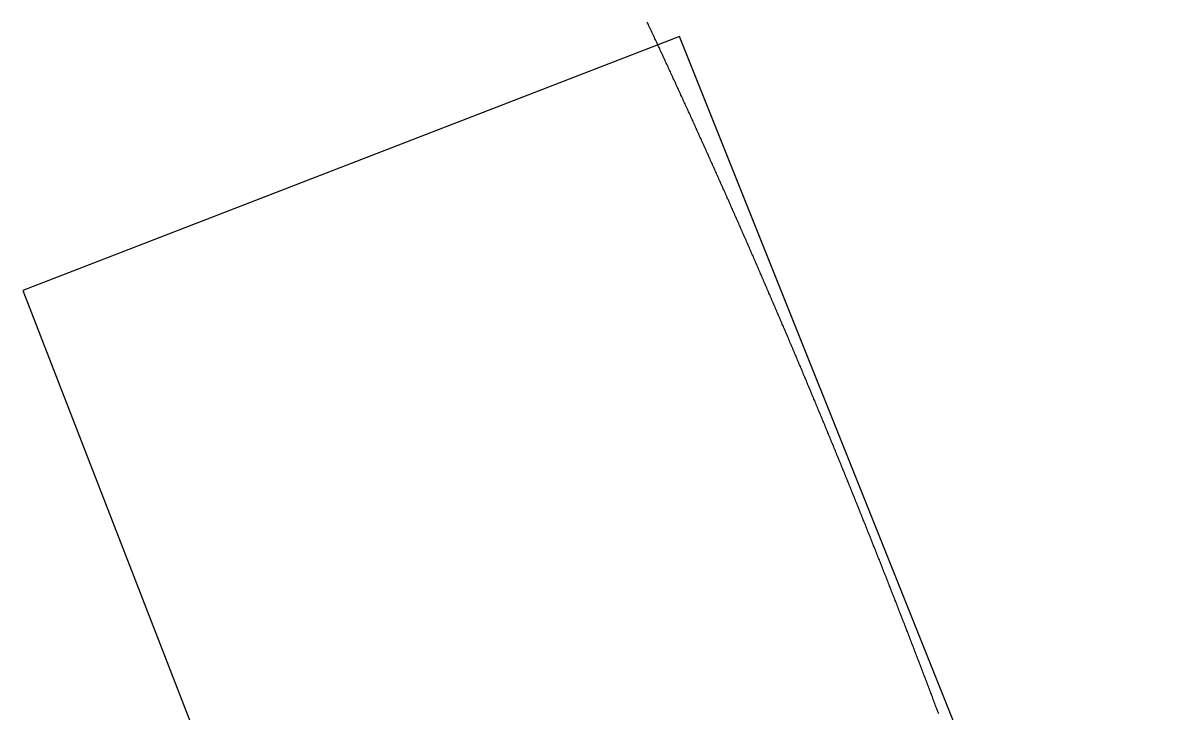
# Model space of a CAD drawing. Extents: x 6805096 to 46905100, y -25788412 to -58651.
# Drawn here: x 43174100 to 45510900, y -5812016 to -4392452 of the extents above; entities that cross this region are included whole.
import ezdxf

# ---------------------------------------------------------------- set-up
doc = ezdxf.new("R2010")
doc.units = 0

msp = doc.modelspace()

# ---------------------------------------------------------------- linework, layer by layer
at = {"layer": 'Layer 1'}
for p, q in [((44458155.915511, -4393765.452392), (44456927.103003, -4391138.64811)), ((44459384.317886, -4396392.382669), (44458155.915511, -4393765.452392)), ((44460612.310133, -4399019.438896), (44459384.317886, -4396392.382669)), ((44461839.892255, -4401646.621029), (44460612.310133, -4399019.438896)), ((44463067.064257, -4404273.929024), (44461839.892255, -4401646.621029)), ((44464293.826142, -4406901.362837), (44463067.064257, -4404273.929024)), ((44465520.177914, -4409528.922424), (44464293.826142, -4406901.362837)), ((44466746.119577, -4412156.607741), (44465520.177914, -4409528.922424)), ((44467971.651136, -4414784.418744), (44466746.119577, -4412156.607741)), ((44469196.772593, -4417412.35539), (44467971.651136, -4414784.418744)), ((44523200, -4420910), (43174100, -4943020)), ((44470421.483953, -4420040.417633), (44469196.772593, -4417412.35539)), ((44471645.785221, -4422668.605431), (44470421.483953, -4420040.417633)), ((44472869.676399, -4425296.918739), (44471645.785221, -4422668.605431)), ((44474093.157492, -4427925.357513), (44472869.676399, -4425296.918739)), ((44475316.228503, -4430553.92171), (44474093.157492, -4427925.357513)), ((44476538.889437, -4433182.611284), (44475316.228503, -4430553.92171)), ((44477761.140298, -4435811.426193), (44476538.889437, -4433182.611284)), ((44478982.981089, -4438440.366393), (44477761.140298, -4435811.426193)), ((44480204.411815, -4441069.431838), (44478982.981089, -4438440.366393)), ((45510900, -6890350), (44523200, -4420910)), ((44481425.432479, -4443698.622486), (44480204.411815, -4441069.431838)), ((44482646.043085, -4446327.938292), (44481425.432479, -4443698.622486)), ((44483866.243638, -4448957.379213), (44482646.043085, -4446327.938292)), ((44485086.03414, -4451586.945203), (44483866.243638, -4448957.379213)), ((44486305.414597, -4454216.636221), (44485086.03414, -4451586.945203)), ((44487524.385012, -4456846.45222), (44486305.414597, -4454216.636221)), ((44488742.945388, -4459476.393158), (44487524.385012, -4456846.45222)), ((44489961.095731, -4462106.458991), (44488742.945388, -4459476.393158)), ((44491178.836043, -4464736.649674), (44489961.095731, -4462106.458991)), ((44492396.166329, -4467366.965164), (44491178.836043, -4464736.649674)), ((44493613.086593, -4469997.405416), (44492396.166329, -4467366.965164)), ((44494829.596838, -4472627.970386), (44493613.086593, -4469997.405416)), ((44496045.697069, -4475258.660031), (44494829.596838, -4472627.970386)), ((44497261.387289, -4477889.474307), (44496045.697069, -4475258.660031)), ((44498476.667503, -4480520.413169), (44497261.387289, -4477889.474307)), ((44499691.537714, -4483151.476574), (44498476.667503, -4480520.413169)), ((44500905.997926, -4485782.664477), (44499691.537714, -4483151.476574)), ((44502120.048144, -4488413.976835), (44500905.997926, -4485782.664477)), ((44503333.68837, -4491045.413604), (44502120.048144, -4488413.976835)), ((44504546.91861, -4493676.974739), (44503333.68837, -4491045.413604)), ((44505759.738867, -4496308.660197), (44504546.91861, -4493676.974739)), ((44506972.149144, -4498940.469934), (44505759.738867, -4496308.660197)), ((44508184.149447, -4501572.403905), (44506972.149144, -4498940.469934)), ((44509395.739778, -4504204.462067), (44508184.149447, -4501572.403905)), ((44510606.920142, -4506836.644376), (44509395.739778, -4504204.462067)), ((44511817.690542, -4509468.950788), (44510606.920142, -4506836.644376)), ((44513028.050983, -4512101.381258), (44511817.690542, -4509468.950788)), ((44514238.001469, -4514733.935743), (44513028.050983, -4512101.381258)), ((44515447.542003, -4517366.6142), (44514238.001469, -4514733.935743)), ((44516656.67259, -4519999.416582), (44515447.542003, -4517366.6142)), ((44517865.393232, -4522632.342848), (44516656.67259, -4519999.416582)), ((44519073.703935, -4525265.392953), (44517865.393232, -4522632.342848)), ((44520281.604702, -4527898.566852), (44519073.703935, -4525265.392953)), ((44521489.095538, -4530531.864503), (44520281.604702, -4527898.566852)), ((44522696.176445, -4533165.28586), (44521489.095538, -4530531.864503)), ((44523902.847428, -4535798.830881), (44522696.176445, -4533165.28586)), ((44525109.108491, -4538432.49952), (44523902.847428, -4535798.830881)), ((44526314.959638, -4541066.291734), (44525109.108491, -4538432.49952)), ((44527520.400873, -4543700.207479), (44526314.959638, -4541066.291734)), ((44528725.4322, -4546334.246712), (44527520.400873, -4543700.207479)), ((44529930.053622, -4548968.409387), (44528725.4322, -4546334.246712)), ((44531134.265143, -4551602.695462), (44529930.053622, -4548968.409387)), ((44532338.066768, -4554237.104891), (44531134.265143, -4551602.695462)), ((44533541.458501, -4556871.637632), (44532338.066768, -4554237.104891)), ((44534744.440345, -4559506.293639), (44533541.458501, -4556871.637632)), ((44535947.012304, -4562141.07287), (44534744.440345, -4559506.293639)), ((44537149.174382, -4564775.97528), (44535947.012304, -4562141.07287)), ((44538350.926584, -4567411.000825), (44537149.174382, -4564775.97528)), ((44539552.268913, -4570046.149461), (44538350.926584, -4567411.000825)), ((44540753.201372, -4572681.421145), (44539552.268913, -4570046.149461)), ((44541953.723967, -4575316.815832), (44540753.201372, -4572681.421145)), ((44543153.8367, -4577952.333478), (44541953.723967, -4575316.815832)), ((44544353.539577, -4580587.974039), (44543153.8367, -4577952.333478)), ((44545552.8326, -4583223.737471), (44544353.539577, -4580587.974039)), ((44546751.715773, -4585859.623731), (44545552.8326, -4583223.737471)), ((44547950.189102, -4588495.632774), (44546751.715773, -4585859.623731)), ((44549148.252589, -4591131.764557), (44547950.189102, -4588495.632774)), ((44550345.906238, -4593768.019034), (44549148.252589, -4591131.764557)), ((44551543.150054, -4596404.396163), (44550345.906238, -4593768.019034)), ((44552739.98404, -4599040.8959), (44551543.150054, -4596404.396163)), ((44553936.4082, -4601677.5182), (44552739.98404, -4599040.8959)), ((44555132.422538, -4604314.263019), (44553936.4082, -4601677.5182)), ((44556328.027059, -4606951.130314), (44555132.422538, -4604314.263019)), ((44557523.221766, -4609588.12004), (44556328.027059, -4606951.130314)), ((44558718.006662, -4612225.232154), (44557523.221766, -4609588.12004)), ((44559912.381753, -4614862.466611), (44558718.006662, -4612225.232154)), ((44561106.347042, -4617499.823368), (44559912.381753, -4614862.466611)), ((44562299.902532, -4620137.30238), (44561106.347042, -4617499.823368)), ((44563493.048228, -4622774.903604), (44562299.902532, -4620137.30238)), ((44564685.784133, -4625412.626995), (44563493.048228, -4622774.903604)), ((44565878.110253, -4628050.47251), (44564685.784133, -4625412.626995)), ((44567070.026589, -4630688.440104), (44565878.110253, -4628050.47251)), ((44568261.533148, -4633326.529734), (44567070.026589, -4630688.440104)), ((44569452.629931, -4635964.741356), (44568261.533148, -4633326.529734)), ((44570643.316944, -4638603.074925), (44569452.629931, -4635964.741356)), ((44571833.59419, -4641241.530398), (44570643.316944, -4638603.074925)), ((44573023.461674, -4643880.107731), (44571833.59419, -4641241.530398)), ((44574212.919398, -4646518.80688), (44573023.461674, -4643880.107731)), ((44575401.967367, -4649157.6278), (44574212.919398, -4646518.80688)), ((44576590.605586, -4651796.570448), (44575401.967367, -4649157.6278)), ((44577778.834057, -4654435.634779), (44576590.605586, -4651796.570448)), ((44578966.652785, -4657074.820751), (44577778.834057, -4654435.634779)), ((44580154.061774, -4659714.128318), (44578966.652785, -4657074.820751)), ((44581341.061028, -4662353.557437), (44580154.061774, -4659714.128318)), ((44582527.65055, -4664993.108064), (44581341.061028, -4662353.557437)), ((44583713.830345, -4667632.780154), (44582527.65055, -4664993.108064)), ((44584899.600417, -4670272.573665), (44583713.830345, -4667632.780154)), ((44586084.960768, -4672912.488551), (44584899.600417, -4670272.573665)), ((44587269.911404, -4675552.52477), (44586084.960768, -4672912.488551)), ((44588454.452329, -4678192.682276), (44587269.911404, -4675552.52477)), ((44589638.583546, -4680832.961026), (44588454.452329, -4678192.682276)), ((44590822.305058, -4683473.360976), (44589638.583546, -4680832.961026)), ((44592005.616871, -4686113.882083), (44590822.305058, -4683473.360976)), ((44593188.518988, -4688754.524301), (44592005.616871, -4686113.882083)), ((44594371.011413, -4691395.287587), (44593188.518988, -4688754.524301)), ((44595553.09415, -4694036.171897), (44594371.011413, -4691395.287587)), ((44596734.767202, -4696677.177187), (44595553.09415, -4694036.171897)), ((44597916.030575, -4699318.303413), (44596734.767202, -4696677.177187)), ((44599096.884271, -4701959.550532), (44597916.030575, -4699318.303413)), ((44600277.328294, -4704600.918498), (44599096.884271, -4701959.550532)), ((44601457.36265, -4707242.407269), (44600277.328294, -4704600.918498)), ((44602636.98734, -4709884.0168), (44601457.36265, -4707242.407269)), ((44603816.20237, -4712525.747046), (44602636.98734, -4709884.0168)), ((44604995.007744, -4715167.597965), (44603816.20237, -4712525.747046)), ((44606173.403464, -4717809.569513), (44604995.007744, -4715167.597965)), ((44607351.389536, -4720451.661644), (44606173.403464, -4717809.569513)), ((44608528.965963, -4723093.874316), (44607351.389536, -4720451.661644)), ((44609706.132749, -4725736.207484), (44608528.965963, -4723093.874316)), ((44610882.889898, -4728378.661104), (44609706.132749, -4725736.207484)), ((44612059.237414, -4731021.235132), (44610882.889898, -4728378.661104)), ((44613235.175301, -4733663.929525), (44612059.237414, -4731021.235132)), ((44614410.703563, -4736306.744238), (44613235.175301, -4733663.929525)), ((44615585.822203, -4738949.679228), (44614410.703563, -4736306.744238)), ((44616760.531226, -4741592.734449), (44615585.822203, -4738949.679228)), ((44617934.830636, -4744235.909859), (44616760.531226, -4741592.734449)), ((44619108.720436, -4746879.205414), (44617934.830636, -4744235.909859)), ((44620282.200631, -4749522.621069), (44619108.720436, -4746879.205414)), ((44621455.271224, -4752166.15678), (44620282.200631, -4749522.621069)), ((44622627.932219, -4754809.812504), (44621455.271224, -4752166.15678)), ((44623800.183621, -4757453.588196), (44622627.932219, -4754809.812504)), ((44624972.025433, -4760097.483813), (44623800.183621, -4757453.588196)), ((44626143.457659, -4762741.49931), (44624972.025433, -4760097.483813)), ((44627314.480303, -4765385.634644), (44626143.457659, -4762741.49931)), ((44628485.093369, -4768029.88977), (44627314.480303, -4765385.634644)), ((44629655.29686, -4770674.264645), (44628485.093369, -4768029.88977)), ((44630825.090782, -4773318.759224), (44629655.29686, -4770674.264645)), ((44631994.475138, -4775963.373464), (44630825.090782, -4773318.759224)), ((44633163.449931, -4778608.107321), (44631994.475138, -4775963.373464)), ((44634332.015166, -4781252.96075), (44633163.449931, -4778608.107321)), ((44635500.170846, -4783897.933708), (44634332.015166, -4781252.96075)), ((44636667.916976, -4786543.02615), (44635500.170846, -4783897.933708)), ((44637835.253559, -4789188.238033), (44636667.916976, -4786543.02615)), ((44639002.1806, -4791833.569313), (44637835.253559, -4789188.238033)), ((44640168.698102, -4794479.019946), (44639002.1806, -4791833.569313)), ((44641334.806069, -4797124.589887), (44640168.698102, -4794479.019946)), ((44642500.504505, -4799770.279093), (44641334.806069, -4797124.589887)), ((44643665.793415, -4802416.08752), (44642500.504505, -4799770.279093)), ((44644830.672802, -4805062.015123), (44643665.793415, -4802416.08752)), ((44645995.142669, -4807708.06186), (44644830.672802, -4805062.015123)), ((44647159.203021, -4810354.227685), (44645995.142669, -4807708.06186)), ((44648322.853863, -4813000.512555), (44647159.203021, -4810354.227685)), ((44649486.095197, -4815646.916426), (44648322.853863, -4813000.512555)), ((44650648.927027, -4818293.439253), (44649486.095197, -4815646.916426)), ((44651811.349358, -4820940.080994), (44650648.927027, -4818293.439253)), ((44652973.362194, -4823586.841604), (44651811.349358, -4820940.080994)), ((44654134.965539, -4826233.721038), (44652973.362194, -4823586.841604)), ((44655296.159395, -4828880.719253), (44654134.965539, -4826233.721038)), ((44656456.943768, -4831527.836206), (44655296.159395, -4828880.719253)), ((44657617.318662, -4834175.071851), (44656456.943768, -4831527.836206)), ((44658777.284079, -4836822.426146), (44657617.318662, -4834175.071851)), ((44659936.840025, -4839469.899045), (44658777.284079, -4836822.426146)), ((44661095.986503, -4842117.490505), (44659936.840025, -4839469.899045)), ((44662254.723517, -4844765.200483), (44661095.986503, -4842117.490505)), ((44663413.05107, -4847413.028933), (44662254.723517, -4844765.200483)), ((44664570.969168, -4850060.975813), (44663413.05107, -4847413.028933)), ((44665728.477813, -4852709.041078), (44664570.969168, -4850060.975813)), ((44666885.57701, -4855357.224684), (44665728.477813, -4852709.041078)), ((44668042.266763, -4858005.526587), (44666885.57701, -4855357.224684)), ((44669198.547076, -4860653.946743), (44668042.266763, -4858005.526587)), ((44670354.417952, -4863302.485108), (44669198.547076, -4860653.946743)), ((44671509.879395, -4865951.141639), (44670354.417952, -4863302.485108)), ((44672664.93141, -4868599.91629), (44671509.879395, -4865951.141639)), ((44673819.574, -4871248.809019), (44672664.93141, -4868599.91629)), ((44674973.807169, -4873897.819782), (44673819.574, -4871248.809019)), ((44676127.630922, -4876546.948533), (44674973.807169, -4873897.819782)), ((44677281.045262, -4879196.19523), (44676127.630922, -4876546.948533)), ((44678434.050192, -4881845.559828), (44677281.045262, -4879196.19523)), ((44679586.645718, -4884495.042283), (44678434.050192, -4881845.559828)), ((44680738.831843, -4887144.642552), (44679586.645718, -4884495.042283)), ((44681890.60857, -4889794.36059), (44680738.831843, -4887144.642552)), ((44683041.975905, -4892444.196354), (44681890.60857, -4889794.36059)), ((44684192.93385, -4895094.149799), (44683041.975905, -4892444.196354)), ((44685343.482409, -4897744.220881), (44684192.93385, -4895094.149799)), ((44686493.621588, -4900394.409557), (44685343.482409, -4897744.220881)), ((44687643.351388, -4903044.715782), (44686493.621588, -4900394.409557)), ((44688792.671816, -4905695.139512), (44687643.351388, -4903044.715782)), ((44689941.582873, -4908345.680705), (44688792.671816, -4905695.139512)), ((44691090.084565, -4910996.339314), (44689941.582873, -4908345.680705)), ((44692238.176895, -4913647.115297), (44691090.084565, -4910996.339314)), ((44693385.859868, -4916298.00861), (44692238.176895, -4913647.115297)), ((44694533.133486, -4918949.019208), (44693385.859868, -4916298.00861)), ((44695679.997754, -4921600.147048), (44694533.133486, -4918949.019208)), ((44696826.452677, -4924251.392085), (44695679.997754, -4921600.147048)), ((44697972.498257, -4926902.754276), (44696826.452677, -4924251.392085)), ((44699118.134499, -4929554.233577), (44697972.498257, -4926902.754276)), ((44700263.361407, -4932205.829943), (44699118.134499, -4929554.233577)), ((43174100, -4943020), (44128100, -7401170)), ((44701408.178985, -4934857.543331), (44700263.361407, -4932205.829943)), ((44702552.587236, -4937509.373697), (44701408.178985, -4934857.543331)), ((44703696.586165, -4940161.320996), (44702552.587236, -4937509.373697)), ((44704840.175775, -4942813.385185), (44703696.586165, -4940161.320996)), ((44705983.356071, -4945465.56622), (44704840.175775, -4942813.385185)), ((44707126.127056, -4948117.864057), (44705983.356071, -4945465.56622)), ((44708268.488734, -4950770.278651), (44707126.127056, -4948117.864057)), ((44709410.44111, -4953422.809959), (44708268.488734, -4950770.278651)), ((44710551.984187, -4956075.457937), (44709410.44111, -4953422.809959)), ((44711693.117968, -4958728.222541), (44710551.984187, -4956075.457937)), ((44712833.842459, -4961381.103726), (44711693.117968, -4958728.222541)), ((44713974.157663, -4964034.10145), (44712833.842459, -4961381.103726)), ((44715114.063584, -4966687.215667), (44713974.157663, -4964034.10145)), ((44716253.560225, -4969340.446334), (44715114.063584, -4966687.215667)), ((44717392.647591, -4971993.793407), (44716253.560225, -4969340.446334)), ((44718531.325686, -4974647.256842), (44717392.647591, -4971993.793407)), ((44719669.594514, -4977300.836595), (44718531.325686, -4974647.256842)), ((44720807.454078, -4979954.532622), (44719669.594514, -4977300.836595)), ((44721944.904382, -4982608.344879), (44720807.454078, -4979954.532622)), ((44723081.945431, -4985262.273322), (44721944.904382, -4982608.344879)), ((44724218.577228, -4987916.317907), (44723081.945431, -4985262.273322)), ((44725354.799778, -4990570.47859), (44724218.577228, -4987916.317907)), ((44726490.613083, -4993224.755328), (44725354.799778, -4990570.47859)), ((44727626.017149, -4995879.148075), (44726490.613083, -4993224.755328)), ((44728761.011979, -4998533.656788), (44727626.017149, -4995879.148075)), ((44729895.597577, -5001188.281423), (44728761.011979, -4998533.656788)), ((44731029.773947, -5003843.021937), (44729895.597577, -5001188.281423)), ((44732163.541093, -5006497.878285), (44731029.773947, -5003843.021937)), ((44733296.899018, -5009152.850422), (44732163.541093, -5006497.878285)), ((44734429.847727, -5011807.938306), (44733296.899018, -5009152.850422)), ((44735562.387224, -5014463.141893), (44734429.847727, -5011807.938306)), ((44736694.517513, -5017118.461137), (44735562.387224, -5014463.141893)), ((44737826.238597, -5019773.895996), (44736694.517513, -5017118.461137)), ((44738957.55048, -5022429.446425), (44737826.238597, -5019773.895996)), ((44740088.453167, -5025085.11238), (44738957.55048, -5022429.446425)), ((44741218.946661, -5027740.893817), (44740088.453167, -5025085.11238)), ((44742349.030966, -5030396.790693), (44741218.946661, -5027740.893817)), ((44743478.706087, -5033052.802963), (44742349.030966, -5030396.790693)), ((44744607.972026, -5035708.930584), (44743478.706087, -5033052.802963)), ((44745736.828789, -5038365.173511), (44744607.972026, -5035708.930584)), ((44746865.276379, -5041021.5317), (44745736.828789, -5038365.173511)), ((44747993.314799, -5043678.005108), (44746865.276379, -5041021.5317)), ((44749120.944055, -5046334.59369), (44747993.314799, -5043678.005108)), ((44750248.164149, -5048991.297402), (44749120.944055, -5046334.59369)), ((44751374.975086, -5051648.116201), (44750248.164149, -5048991.297402)), ((44752501.376869, -5054305.050043), (44751374.975086, -5051648.116201)), ((44753627.369503, -5056962.098883), (44752501.376869, -5054305.050043)), ((44754752.952992, -5059619.262677), (44753627.369503, -5056962.098883)), ((44755878.127339, -5062276.541382), (44754752.952992, -5059619.262677)), ((44757002.892548, -5064933.934953), (44755878.127339, -5062276.541382)), ((44758127.248624, -5067591.443347), (44757002.892548, -5064933.934953)), ((44759251.19557, -5070249.06652), (44758127.248624, -5067591.443347)), ((44760374.73339, -5072906.804427), (44759251.19557, -5070249.06652)), ((44761497.862088, -5075564.657025), (44760374.73339, -5072906.804427)), ((44762620.581668, -5078222.62427), (44761497.862088, -5075564.657025)), ((44763742.892134, -5080880.706117), (44762620.581668, -5078222.62427)), ((44764864.79349, -5083538.902523), (44763742.892134, -5080880.706117)), ((44765986.28574, -5086197.213443), (44764864.79349, -5083538.902523)), ((44767107.368888, -5088855.638834), (44765986.28574, -5086197.213443)), ((44768228.042937, -5091514.178652), (44767107.368888, -5088855.638834)), ((44769348.307892, -5094172.832853), (44768228.042937, -5091514.178652)), ((44770468.163756, -5096831.601392), (44769348.307892, -5094172.832853)), ((44771587.610534, -5099490.484227), (44770468.163756, -5096831.601392)), ((44772706.64823, -5102149.481312), (44771587.610534, -5099490.484227)), ((44773825.276846, -5104808.592604), (44772706.64823, -5102149.481312)), ((44774943.496388, -5107467.818058), (44773825.276846, -5104808.592604)), ((44776061.306859, -5110127.157632), (44774943.496388, -5107467.818058)), ((44777178.708264, -5112786.61128), (44776061.306859, -5110127.157632)), ((44778295.700605, -5115446.178959), (44777178.708264, -5112786.61128)), ((44779412.283887, -5118105.860626), (44778295.700605, -5115446.178959)), ((44780528.458115, -5120765.656235), (44779412.283887, -5118105.860626)), ((44781644.223291, -5123425.565743), (44780528.458115, -5120765.656235)), ((44782759.57942, -5126085.589106), (44781644.223291, -5123425.565743)), ((44783874.526505, -5128745.72628), (44782759.57942, -5126085.589106)), ((44784989.064552, -5131405.977221), (44783874.526505, -5128745.72628)), ((44786103.193563, -5134066.341885), (44784989.064552, -5131405.977221)), ((44787216.913542, -5136726.820228), (44786103.193563, -5134066.341885)), ((44788330.224494, -5139387.412206), (44787216.913542, -5136726.820228)), ((44789443.126422, -5142048.117775), (44788330.224494, -5139387.412206)), ((44790555.619331, -5144708.936891), (44789443.126422, -5142048.117775)), ((44791667.703224, -5147369.86951), (44790555.619331, -5144708.936891)), ((44792779.378105, -5150030.915589), (44791667.703224, -5147369.86951)), ((44793890.643978, -5152692.075082), (44792779.378105, -5150030.915589)), ((44795001.500847, -5155353.347947), (44793890.643978, -5152692.075082)), ((44796111.948717, -5158014.734139), (44795001.500847, -5155353.347947)), ((44797221.98759, -5160676.233614), (44796111.948717, -5158014.734139)), ((44798331.617471, -5163337.846328), (44797221.98759, -5160676.233614)), ((44799440.838364, -5165999.572238), (44798331.617471, -5163337.846328)), ((44800549.650272, -5168661.411299), (44799440.838364, -5165999.572238)), ((44801658.0532, -5171323.363467), (44800549.650272, -5168661.411299)), ((44802766.047152, -5173985.428698), (44801658.0532, -5171323.363467)), ((44803873.632131, -5176647.606949), (44802766.047152, -5173985.428698)), ((44804980.808142, -5179309.898174), (44803873.632131, -5176647.606949)), ((44806087.575188, -5181972.302332), (44804980.808142, -5179309.898174)), ((44807193.933273, -5184634.819376), (44806087.575188, -5181972.302332)), ((44808299.882402, -5187297.449264), (44807193.933273, -5184634.819376)), ((44809405.422577, -5189960.191952), (44808299.882402, -5187297.449264)), ((44810510.553804, -5192623.047395), (44809405.422577, -5189960.191952)), ((44811615.276086, -5195286.015549), (44810510.553804, -5192623.047395)), ((44812719.589427, -5197949.09637), (44811615.276086, -5195286.015549)), ((44813823.493831, -5200612.289816), (44812719.589427, -5197949.09637)), ((44814926.989301, -5203275.59584), (44813823.493831, -5200612.289816)), ((44816030.075842, -5205939.0144), (44814926.989301, -5203275.59584)), ((44817132.753458, -5208602.545452), (44816030.075842, -5205939.0144)), ((44818235.022153, -5211266.188951), (44817132.753458, -5208602.545452)), ((44819336.88193, -5213929.944854), (44818235.022153, -5211266.188951)), ((44820438.332794, -5216593.813116), (44819336.88193, -5213929.944854)), ((44821539.374748, -5219257.793694), (44820438.332794, -5216593.813116)), ((44822640.007796, -5221921.886543), (44821539.374748, -5219257.793694)), ((44823740.231943, -5224586.09162), (44822640.007796, -5221921.886543)), ((44824840.047192, -5227250.408881), (44823740.231943, -5224586.09162)), ((44825939.453547, -5229914.838282), (44824840.047192, -5227250.408881)), ((44827038.451012, -5232579.379778), (44825939.453547, -5229914.838282)), ((44828137.039591, -5235244.033325), (44827038.451012, -5232579.379778)), ((44829235.219288, -5237908.798881), (44828137.039591, -5235244.033325)), ((44830332.990107, -5240573.6764), (44829235.219288, -5237908.798881)), ((44831430.352052, -5243238.665839), (44830332.990107, -5240573.6764)), ((44832527.305126, -5245903.767154), (44831430.352052, -5243238.665839)), ((44833623.849334, -5248568.9803), (44832527.305126, -5245903.767154)), ((44834719.98468, -5251234.305235), (44833623.849334, -5248568.9803)), ((44835815.711168, -5253899.741913), (44834719.98468, -5251234.305235)), ((44836911.0288, -5256565.290291), (44835815.711168, -5253899.741913)), ((44838005.937582, -5259230.950325), (44836911.0288, -5256565.290291)), ((44839100.437518, -5261896.72197), (44838005.937582, -5259230.950325)), ((44840194.528611, -5264562.605184), (44839100.437518, -5261896.72197)), ((44841288.210865, -5267228.599921), (44840194.528611, -5264562.605184)), ((44842381.484284, -5269894.706139), (44841288.210865, -5267228.599921)), ((44843474.348872, -5272560.923792), (44842381.484284, -5269894.706139)), ((44844566.804633, -5275227.252838), (44843474.348872, -5272560.923792)), ((44845658.851571, -5277893.693231), (44844566.804633, -5275227.252838)), ((44846750.48969, -5280560.244928), (44845658.851571, -5277893.693231)), ((44847841.718994, -5283226.907886), (44846750.48969, -5280560.244928)), ((44848932.539486, -5285893.682059), (44847841.718994, -5283226.907886)), ((44850022.951171, -5288560.567405), (44848932.539486, -5285893.682059)), ((44851112.954053, -5291227.563878), (44850022.951171, -5288560.567405)), ((44852202.548135, -5293894.671436), (44851112.954053, -5291227.563878)), ((44853291.733421, -5296561.890033), (44852202.548135, -5293894.671436)), ((44854380.509916, -5299229.219627), (44853291.733421, -5296561.890033)), ((44855468.877624, -5301896.660173), (44854380.509916, -5299229.219627)), ((44856556.836547, -5304564.211627), (44855468.877624, -5301896.660173)), ((44857644.386691, -5307231.873946), (44856556.836547, -5304564.211627)), ((44858731.528059, -5309899.647084), (44857644.386691, -5307231.873946)), ((44859818.260654, -5312567.530999), (44858731.528059, -5309899.647084)), ((44860904.584482, -5315235.525646), (44859818.260654, -5312567.530999)), ((44861990.499546, -5317903.630981), (44860904.584482, -5315235.525646)), ((44863076.00585, -5320571.846961), (44861990.499546, -5317903.630981)), ((44864161.103397, -5323240.173541), (44863076.00585, -5320571.846961)), ((44865245.792192, -5325908.610677), (44864161.103397, -5323240.173541)), ((44866330.072238, -5328577.158325), (44865245.792192, -5325908.610677)), ((44867413.943541, -5331245.816442), (44866330.072238, -5328577.158325)), ((44868497.406102, -5333914.584983), (44867413.943541, -5331245.816442)), ((44869580.459927, -5336583.463905), (44868497.406102, -5333914.584983)), ((44870663.10502, -5339252.453163), (44869580.459927, -5336583.463905)), ((44871745.341384, -5341921.552713), (44870663.10502, -5339252.453163)), ((44872827.169023, -5344590.762512), (44871745.341384, -5341921.552713)), ((44873908.587941, -5347260.082515), (44872827.169023, -5344590.762512)), ((44874989.598142, -5349929.512679), (44873908.587941, -5347260.082515)), ((44876070.19963, -5352599.052959), (44874989.598142, -5349929.512679)), ((44877150.392409, -5355268.703311), (44876070.19963, -5352599.052959)), ((44878230.176484, -5357938.463693), (44877150.392409, -5355268.703311)), ((44879309.551856, -5360608.334058), (44878230.176484, -5357938.463693)), ((44880388.518532, -5363278.314365), (44879309.551856, -5360608.334058)), ((44881467.076514, -5365948.404567), (44880388.518532, -5363278.314365)), ((44882545.225807, -5368618.604623), (44881467.076514, -5365948.404567)), ((44883622.966415, -5371288.914487), (44882545.225807, -5368618.604623)), ((44884700.298341, -5373959.334116), (44883622.966415, -5371288.914487)), ((44885777.221589, -5376629.863465), (44884700.298341, -5373959.334116)), ((44886853.736164, -5379300.502491), (44885777.221589, -5376629.863465)), ((44887929.842069, -5381971.25115), (44886853.736164, -5379300.502491)), ((44889005.539308, -5384642.109397), (44887929.842069, -5381971.25115)), ((44890080.827885, -5387313.077189), (44889005.539308, -5384642.109397)), ((44891155.707804, -5389984.154482), (44890080.827885, -5387313.077189)), ((44892230.17907, -5392655.341232), (44891155.707804, -5389984.154482)), ((44893304.241685, -5395326.637394), (44892230.17907, -5392655.341232)), ((44894377.895654, -5397998.042925), (44893304.241685, -5395326.637394)), ((44895451.140981, -5400669.557781), (44894377.895654, -5397998.042925)), ((44896523.97767, -5403341.181918), (44895451.140981, -5400669.557781)), ((44897596.405724, -5406012.915292), (44896523.97767, -5403341.181918)), ((44898668.425148, -5408684.757859), (44897596.405724, -5406012.915292)), ((44899740.035945, -5411356.709574), (44898668.425148, -5408684.757859)), ((44900811.23812, -5414028.770394), (44899740.035945, -5411356.709574)), ((44901882.031676, -5416700.940276), (44900811.23812, -5414028.770394)), ((44902952.416618, -5419373.219174), (44901882.031676, -5416700.940276)), ((44904022.392949, -5422045.607045), (44902952.416618, -5419373.219174)), ((44905091.960673, -5424718.103845), (44904022.392949, -5422045.607045)), ((44906161.119794, -5427390.70953), (44905091.960673, -5424718.103845)), ((44907229.870316, -5430063.424056), (44906161.119794, -5427390.70953)), ((44908298.212243, -5432736.247379), (44907229.870316, -5430063.424056)), ((44909366.145579, -5435409.179455), (44908298.212243, -5432736.247379)), ((44910433.670328, -5438082.220241), (44909366.145579, -5435409.179455)), ((44911500.786494, -5440755.369691), (44910433.670328, -5438082.220241)), ((44912567.49408, -5443428.627762), (44911500.786494, -5440755.369691)), ((44913633.793091, -5446101.994411), (44912567.49408, -5443428.627762)), ((44914699.68353, -5448775.469593), (44913633.793091, -5446101.994411)), ((44915765.165402, -5451449.053263), (44914699.68353, -5448775.469593)), ((44916830.238711, -5454122.745379), (44915765.165402, -5451449.053263)), ((44917894.90346, -5456796.545897), (44916830.238711, -5454122.745379)), ((44918959.159653, -5459470.454771), (44917894.90346, -5456796.545897)), ((44920023.007294, -5462144.471959), (44918959.159653, -5459470.454771)), ((44921086.446388, -5464818.597415), (44920023.007294, -5462144.471959)), ((44922149.476938, -5467492.831098), (44921086.446388, -5464818.597415)), ((44923212.098947, -5470167.172961), (44922149.476938, -5467492.831098)), ((44924274.312421, -5472841.622962), (44923212.098947, -5470167.172961)), ((44925336.117362, -5475516.181056), (44924274.312421, -5472841.622962)), ((44926397.513776, -5478190.847199), (44925336.117362, -5475516.181056)), ((44927458.501665, -5480865.621348), (44926397.513776, -5478190.847199)), ((44928519.081033, -5483540.503458), (44927458.501665, -5480865.621348)), ((44929579.251886, -5486215.493485), (44928519.081033, -5483540.503458)), ((44930639.014226, -5488890.591386), (44929579.251886, -5486215.493485)), ((44931698.368057, -5491565.797116), (44930639.014226, -5488890.591386)), ((44932757.313384, -5494241.110632), (44931698.368057, -5491565.797116)), ((44933815.85021, -5496916.531889), (44932757.313384, -5494241.110632)), ((44934873.97854, -5499592.060844), (44933815.85021, -5496916.531889)), ((44935931.698376, -5502267.697452), (44934873.97854, -5499592.060844)), ((44936989.009724, -5504943.441669), (44935931.698376, -5502267.697452)), ((44938045.912587, -5507619.293452), (44936989.009724, -5504943.441669)), ((44939102.406969, -5510295.252757), (44938045.912587, -5507619.293452)), ((44940158.492874, -5512971.319539), (44939102.406969, -5510295.252757)), ((44941214.170305, -5515647.493755), (44940158.492874, -5512971.319539)), ((44942269.439268, -5518323.775361), (44941214.170305, -5515647.493755)), ((44943324.299765, -5521000.164312), (44942269.439268, -5518323.775361)), ((44944378.751801, -5523676.660565), (44943324.299765, -5521000.164312)), ((44945432.795379, -5526353.264075), (44944378.751801, -5523676.660565)), ((44946486.430504, -5529029.974799), (44945432.795379, -5526353.264075)), ((44947539.65718, -5531706.792693), (44946486.430504, -5529029.974799)), ((44948592.475409, -5534383.717712), (44947539.65718, -5531706.792693)), ((44949644.885198, -5537060.749813), (44948592.475409, -5534383.717712)), ((44950696.886548, -5539737.888952), (44949644.885198, -5537060.749813)), ((44951748.479465, -5542415.135085), (44950696.886548, -5539737.888952)), ((44952799.663951, -5545092.488167), (44951748.479465, -5542415.135085)), ((44953850.440012, -5547769.948156), (44952799.663951, -5545092.488167)), ((44954900.807651, -5550447.515006), (44953850.440012, -5547769.948156)), ((44955950.766872, -5553125.188674), (44954900.807651, -5550447.515006)), ((44957000.317678, -5555802.969115), (44955950.766872, -5553125.188674)), ((44958049.460074, -5558480.856287), (44957000.317678, -5555802.969115)), ((44959098.194064, -5561158.850144), (44958049.460074, -5558480.856287)), ((44960146.519652, -5563836.950644), (44959098.194064, -5561158.850144)), ((44961194.436841, -5566515.157741), (44960146.519652, -5563836.950644)), ((44962241.945636, -5569193.471393), (44961194.436841, -5566515.157741)), ((44963289.04604, -5571871.891554), (44962241.945636, -5569193.471393)), ((44964335.738058, -5574550.418181), (44963289.04604, -5571871.891554)), ((44965382.021693, -5577229.05123), (44964335.738058, -5574550.418181)), ((44966427.896949, -5579907.790658), (44965382.021693, -5577229.05123)), ((44967473.36383, -5582586.636419), (44966427.896949, -5579907.790658)), ((44968518.422341, -5585265.58847), (44967473.36383, -5582586.636419)), ((44969563.072484, -5587944.646768), (44968518.422341, -5585265.58847)), ((44970607.314264, -5590623.811267), (44969563.072484, -5587944.646768)), ((44971651.147686, -5593303.081925), (44970607.314264, -5590623.811267)), ((44972694.572752, -5595982.458696), (44971651.147686, -5593303.081925)), ((44973737.589466, -5598661.941538), (44972694.572752, -5595982.458696)), ((44974780.197834, -5601341.530406), (44973737.589466, -5598661.941538)), ((44975822.397858, -5604021.225256), (44974780.197834, -5601341.530406)), ((44976864.189543, -5606701.026045), (44975822.397858, -5604021.225256)), ((44977905.572892, -5609380.932727), (44976864.189543, -5606701.026045)), ((44978946.54791, -5612060.94526), (44977905.572892, -5609380.932727)), ((44979987.1146, -5614741.063599), (44978946.54791, -5612060.94526)), ((44981027.272966, -5617421.287701), (44979987.1146, -5614741.063599)), ((44982067.023012, -5620101.61752), (44981027.272966, -5617421.287701)), ((44983106.364743, -5622782.053014), (44982067.023012, -5620101.61752)), ((44984145.298162, -5625462.594138), (44983106.364743, -5622782.053014)), ((44985183.823272, -5628143.240849), (44984145.298162, -5625462.594138)), ((44986221.940079, -5630823.993102), (44985183.823272, -5628143.240849)), ((44987259.648586, -5633504.850853), (44986221.940079, -5630823.993102)), ((44988296.948796, -5636185.814059), (44987259.648586, -5633504.850853)), ((44989333.840714, -5638866.882675), (44988296.948796, -5636185.814059)), ((44990370.324344, -5641548.056658), (44989333.840714, -5638866.882675)), ((44991406.399689, -5644229.335963), (44990370.324344, -5641548.056658)), ((44992442.066754, -5646910.720546), (44991406.399689, -5644229.335963)), ((44993477.325542, -5649592.210364), (44992442.066754, -5646910.720546)), ((44994512.176058, -5652273.805373), (44993477.325542, -5649592.210364)), ((44995546.618305, -5654955.505528), (44994512.176058, -5652273.805373)), ((44996580.652288, -5657637.310785), (44995546.618305, -5654955.505528)), ((44997614.278009, -5660319.221101), (44996580.652288, -5657637.310785)), ((44998647.495474, -5663001.236432), (44997614.278009, -5660319.221101)), ((44999680.304686, -5665683.356733), (44998647.495474, -5663001.236432)), ((45000712.705648, -5668365.581961), (44999680.304686, -5665683.356733)), ((45001744.698366, -5671047.912071), (45000712.705648, -5668365.581961)), ((45002776.282843, -5673730.34702), (45001744.698366, -5671047.912071)), ((45003807.459082, -5676412.886764), (45002776.282843, -5673730.34702)), ((45004838.227088, -5679095.531259), (45003807.459082, -5676412.886764)), ((45005868.586865, -5681778.28046), (45004838.227088, -5679095.531259)), ((45006898.538416, -5684461.134324), (45005868.586865, -5681778.28046)), ((45007928.081746, -5687144.092806), (45006898.538416, -5684461.134324)), ((45008957.216858, -5689827.155863), (45007928.081746, -5687144.092806)), ((45009985.943756, -5692510.323452), (45008957.216858, -5689827.155863)), ((45011014.262445, -5695193.595526), (45009985.943756, -5692510.323452)), ((45012042.172928, -5697876.972044), (45011014.262445, -5695193.595526)), ((45013069.67521, -5700560.452961), (45012042.172928, -5697876.972044)), ((45014096.769293, -5703244.038232), (45013069.67521, -5700560.452961)), ((45015123.455183, -5705927.727814), (45014096.769293, -5703244.038232)), ((45016149.732882, -5708611.521663), (45015123.455183, -5705927.727814)), ((45017175.602395, -5711295.419735), (45016149.732882, -5708611.521663)), ((45018201.063727, -5713979.421986), (45017175.602395, -5711295.419735)), ((45019226.116879, -5716663.528372), (45018201.063727, -5713979.421986)), ((45020250.761858, -5719347.738849), (45019226.116879, -5716663.528372)), ((45021274.998666, -5722032.053373), (45020250.761858, -5719347.738849)), ((45022298.827308, -5724716.471899), (45021274.998666, -5722032.053373)), ((45023322.247788, -5727400.994385), (45022298.827308, -5724716.471899)), ((45024345.260108, -5730085.620786), (45023322.247788, -5727400.994385)), ((45025367.864274, -5732770.351058), (45024345.260108, -5730085.620786)), ((45026390.06029, -5735455.185157), (45025367.864274, -5732770.351058)), ((45027411.848158, -5738140.123039), (45026390.06029, -5735455.185157)), ((45028433.227884, -5740825.16466), (45027411.848158, -5738140.123039)), ((45029454.199471, -5743510.309976), (45028433.227884, -5740825.16466)), ((45030474.762923, -5746195.558943), (45029454.199471, -5743510.309976)), ((45031494.918244, -5748880.911518), (45030474.762923, -5746195.558943)), ((45032514.665438, -5751566.367655), (45031494.918244, -5748880.911518)), ((45033534.004508, -5754251.927312), (45032514.665438, -5751566.367655)), ((45034552.935459, -5756937.590444), (45033534.004508, -5754251.927312)), ((45035571.458295, -5759623.357007), (45034552.935459, -5756937.590444)), ((45036589.57302, -5762309.226958), (45035571.458295, -5759623.357007)), ((45037607.279637, -5764995.200251), (45036589.57302, -5762309.226958)), ((45038624.578151, -5767681.276844), (45037607.279637, -5764995.200251)), ((45039641.468565, -5770367.456693), (45038624.578151, -5767681.276844)), ((45040657.950883, -5773053.739752), (45039641.468565, -5770367.456693)), ((45041674.02511, -5775740.125979), (45040657.950883, -5773053.739752)), ((45042689.691248, -5778426.615329), (45041674.02511, -5775740.125979)), ((45043704.949303, -5781113.207759), (45042689.691248, -5778426.615329)), ((45044719.799278, -5783799.903224), (45043704.949303, -5781113.207759)), ((45045734.241177, -5786486.70168), (45044719.799278, -5783799.903224)), ((45046748.275004, -5789173.603084), (45045734.241177, -5786486.70168)), ((45047761.900763, -5791860.607391), (45046748.275004, -5789173.603084)), ((45048775.118458, -5794547.714558), (45047761.900763, -5791860.607391)), ((45049787.928092, -5797234.92454), (45048775.118458, -5794547.714558)), ((45050800.32967, -5799922.237294), (45049787.928092, -5797234.92454)), ((45051812.323196, -5802609.652775), (45050800.32967, -5799922.237294)), ((45052823.908673, -5805297.17094), (45051812.323196, -5802609.652775)), ((45053835.086105, -5807984.791744), (45052823.908673, -5805297.17094)), ((45054845.855497, -5810672.515144), (45053835.086105, -5807984.791744)), ((45055856.216852, -5813360.341095), (45054845.855497, -5810672.515144))]:
    msp.add_line(p, q, dxfattribs=at)

doc.saveas('drawing.dxf')
